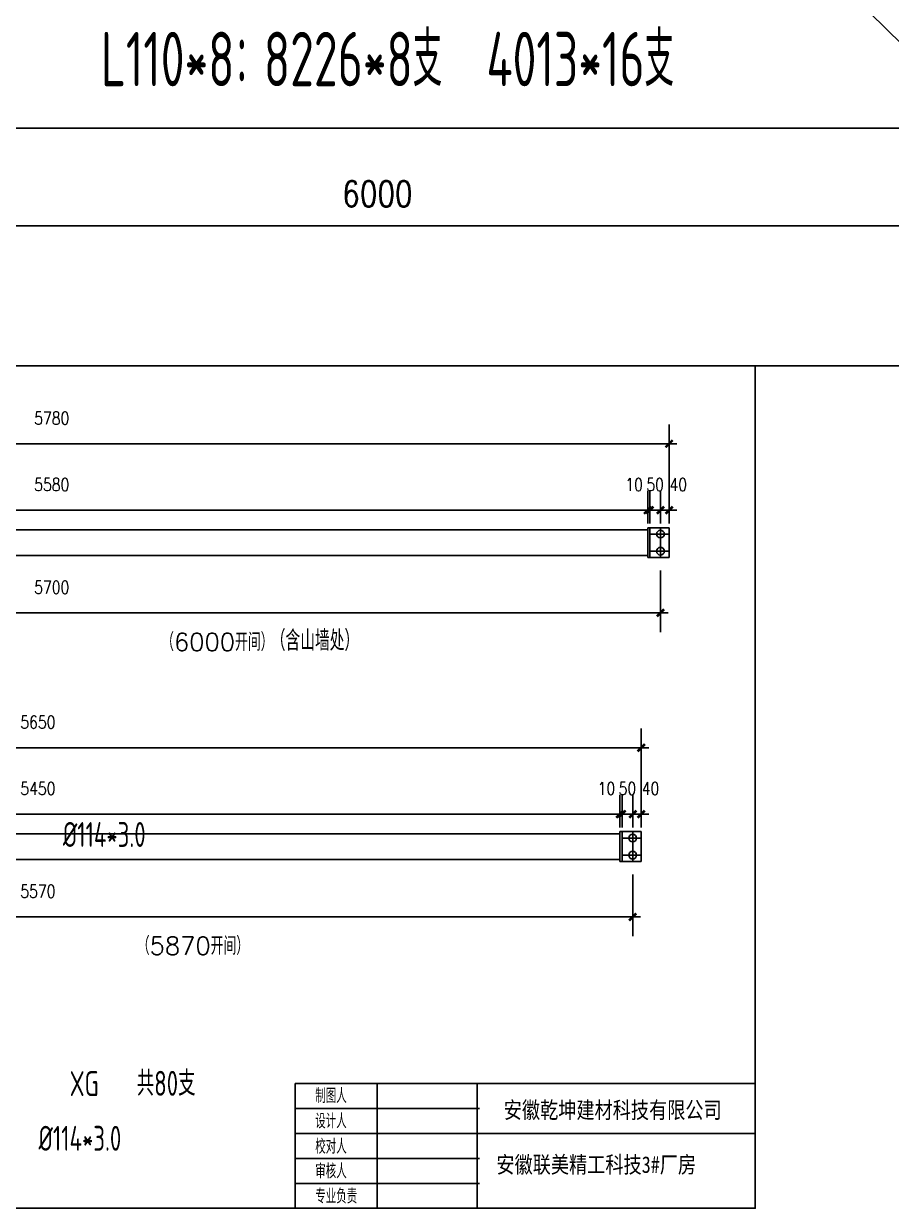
# Model space of a CAD drawing. Header units: millimetres. Extents: x 1471994 to 4527627, y -5186613 to -1927582.
# Drawn here: x 1537682 to 1541744, y -1993521 to -1987974 of the extents above; entities that cross this region are included whole.
import ezdxf
from ezdxf.enums import TextEntityAlignment as Align

# ---------------------------------------------------------------- set-up
doc = ezdxf.new("R2010")
doc.units = ezdxf.units.MM
doc.header["$LTSCALE"] = 1000
doc.header["$PDMODE"] = 34
doc.linetypes.add('CENTER', pattern=[50.8, 31.75, -6.35, 6.35, -6.35])
doc.layers.add('ADIM', color=3, linetype='Continuous')
doc.layers.add('轴线层', color=1, linetype='CENTER', lineweight=15)
doc.layers.add('钢架', color=7, linetype='Continuous', lineweight=25)
doc.styles.add('DIM_FONT', font='simplex.shx', dxfattribs={"width": 0.8, "bigfont": 'hztxt.shx'})
doc.styles.add('hz', font='gbenor.shx', dxfattribs={"width": 0.75, "height": 100, "bigfont": 'gbcbig.shx'})
doc.styles.get("Standard").update_dxf_attribs({"font": 'txt', "bigfont": 'gbcbig.shx'})
doc.styles.add('TSSD_Label', font='Tssdeng.shx', dxfattribs={"width": 0.7, "bigfont": 'hztxt.shx'})
doc.styles.add('图框', font='')
doc.styles.get('图框').set_extended_font_data('SimSun')
doc.dimstyles.new('WGH(1)', dxfattribs={"dimscale": 1.2, "dimtxt": 100, "dimasz": 0.5, "dimexe": 75, "dimexo": 75, "dimgap": 75, "dimtad": 1, "dimdec": 0, "dimzin": 0, "dimdsep": 46, "dimtxsty": 'DIM_FONT', "dimblk1": '_DIMX', "dimblk2": '_DIMX', "dimsah": 1, "dimcen": 0.09, "dimclrd": 3, "dimclre": 3, "dimclrt": 7, "dimadec": 0, "dimazin": 0, "dimtfac": 1, "dimtdec": 0, "dimtix": 1, "dimtmove": 2, "dimatfit": 3, "dimldrblk": '_DIMX', "dimfxl": 1, "dimtolj": 1, "dimtzin": 0, "dimarcsym": 0})

# ---------------------------------------------------------------- blocks, each defined once
blk = doc.blocks.new('_DIMX')
blk.add_line((-150, 0), (150, 0))
at = {"const_width": 50}
blk.add_lwpolyline([(-70, -70), (70, 70)], dxfattribs=at)
blk = doc.blocks.new('*D1391')
at = {"color": 3, "lineweight": -2}
for p, q in [((1536338.1, -1988552.4), (1536338.1, -1989010.6)), ((1542338.1, -1988552.4), (1542338.1, -1989010.6)), ((1536338.7, -1988920.6), (1542337.5, -1988920.6))]:
    blk.add_line(p, q, dxfattribs=at)
at = {"layer": 'Defpoints', "color": 0}
for p in [(1536338.1, -1988462.4), (1542338.1, -1988462.4), (1542338.1, -1988920.6)]:
    blk.add_point(p, dxfattribs=at)
at = {"color": 3, "lineweight": -2, "xscale": 0.6, "yscale": 0.6, "zscale": 0.6, "rotation": 180}
blk.add_blockref('_DIMX', (1536338.1, -1988920.6), dxfattribs=at)
at = {"color": 3, "lineweight": -2, "xscale": 0.6, "yscale": 0.6, "zscale": 0.6}
blk.add_blockref('_DIMX', (1542338.1, -1988920.6), dxfattribs=at)
at = {"color": 7, "insert": (1539338.1, -1988770.6), "char_height": 120, "attachment_point": 5, "style": 'DIM_FONT'}
blk.add_mtext('\\A1;6000', dxfattribs=at)
blk = doc.blocks.new('*D1429')
at = {"color": 3, "lineweight": -2}
for p, q in [((1539307.6, -1985185.9), (1539025.6, -1985472.5)), ((1539089.2, -1985408.8), (1541948.7, -1988222.9)), ((1542168, -1988000.8), (1541886, -1988287.4))]:
    blk.add_line(p, q, dxfattribs=at)
at = {"layer": 'Defpoints', "color": 0}
for p in [(1539370.8, -1985121.8), (1542231.1, -1987936.7), (1541949.1, -1988223.3)]:
    blk.add_point(p, dxfattribs=at)
at = {"color": 3, "lineweight": -2, "xscale": 0.6, "yscale": 0.6, "zscale": 0.6}
for p, rotation in [((1539088.7, -1985408.3), 135.458675523229), ((1541949.1, -1988223.3), 315.458675523229)]:
    blk.add_blockref('_DIMX', p, dxfattribs=dict(at, rotation=rotation))
at = {"color": 7, "insert": (1540624.1, -1986708.9), "char_height": 120, "attachment_point": 5, "rotation": 315.4587, "style": 'DIM_FONT'}
blk.add_mtext('\\A1;4013', dxfattribs=at)
blk = doc.blocks.new('*D1589')
at = {"color": 3, "lineweight": -2}
for p, q in [((1534963.4, -1990534.7), (1534963.4, -1990823.1)), ((1540663.4, -1990533.9), (1540663.4, -1990823.1)), ((1534963.7, -1990733.1), (1540663.2, -1990733.1))]:
    blk.add_line(p, q, dxfattribs=at)
at = {"layer": 'Defpoints', "color": 0}
for p in [(1534963.4, -1990444.7), (1540663.4, -1990443.9), (1540663.4, -1990733.1)]:
    blk.add_point(p, dxfattribs=at)
at = {"color": 3, "lineweight": -2, "xscale": 0.24, "yscale": 0.24, "zscale": 0.24, "rotation": 180}
blk.add_blockref('_DIMX', (1534963.4, -1990733.1), dxfattribs=at)
at = {"color": 3, "lineweight": -2, "xscale": 0.24, "yscale": 0.24, "zscale": 0.24}
blk.add_blockref('_DIMX', (1540663.4, -1990733.1), dxfattribs=at)
at = {"color": 7, "insert": (1537813.4, -1990613.1), "char_height": 60, "attachment_point": 5, "style": 'DIM_FONT'}
blk.add_mtext('\\A1;5700', dxfattribs=at)
blk = doc.blocks.new('*D1590')
at = {"color": 3, "lineweight": -2}
for p, q in [((1534923.4, -1990314.7), (1534923.4, -1989851.2)), ((1540703.4, -1990313.9), (1540703.4, -1989851.2)), ((1534923.7, -1989941.2), (1540703.2, -1989941.2))]:
    blk.add_line(p, q, dxfattribs=at)
at = {"layer": 'Defpoints', "color": 0}
for p in [(1540703.4, -1989941.2), (1534923.4, -1990404.7), (1540703.4, -1990403.9)]:
    blk.add_point(p, dxfattribs=at)
at = {"color": 3, "lineweight": -2, "xscale": 0.24, "yscale": 0.24, "zscale": 0.24, "rotation": 180}
blk.add_blockref('_DIMX', (1534923.4, -1989941.2), dxfattribs=at)
at = {"color": 3, "lineweight": -2, "xscale": 0.24, "yscale": 0.24, "zscale": 0.24}
blk.add_blockref('_DIMX', (1540703.4, -1989941.2), dxfattribs=at)
at = {"color": 7, "insert": (1537813.4, -1989821.2), "char_height": 60, "attachment_point": 5, "style": 'DIM_FONT'}
blk.add_mtext('\\A1;5780', dxfattribs=at)
blk = doc.blocks.new('*D1594')
at = {"color": 3, "lineweight": -2}
for p, q in [((1535023.4, -1990314.7), (1535023.4, -1990161.9)), ((1540603.4, -1990313.9), (1540603.4, -1990161.9)), ((1535023.7, -1990251.9), (1540603.2, -1990251.9))]:
    blk.add_line(p, q, dxfattribs=at)
at = {"layer": 'Defpoints', "color": 0}
for p in [(1540603.4, -1990251.9), (1535023.4, -1990404.7), (1540603.4, -1990403.9)]:
    blk.add_point(p, dxfattribs=at)
at = {"color": 3, "lineweight": -2, "xscale": 0.24, "yscale": 0.24, "zscale": 0.24, "rotation": 180}
blk.add_blockref('_DIMX', (1535023.4, -1990251.9), dxfattribs=at)
at = {"color": 3, "lineweight": -2, "xscale": 0.24, "yscale": 0.24, "zscale": 0.24}
blk.add_blockref('_DIMX', (1540603.4, -1990251.9), dxfattribs=at)
at = {"color": 7, "insert": (1537813.4, -1990131.9), "char_height": 60, "attachment_point": 5, "style": 'DIM_FONT'}
blk.add_mtext('\\A1;5580', dxfattribs=at)
blk = doc.blocks.new('*D1595')
at = {"color": 3, "lineweight": -2}
for p, q in [((1540603.4, -1990243.9), (1540603.4, -1990161.9)), ((1540613.4, -1990313.9), (1540613.4, -1990161.9)), ((1540603.2, -1990251.9), (1540603, -1990251.9)), ((1540603.4, -1990251.9), (1540613.4, -1990251.9)), ((1540613.7, -1990251.9), (1540613.9, -1990251.9))]:
    blk.add_line(p, q, dxfattribs=at)
at = {"layer": 'Defpoints', "color": 0}
for p in [(1540613.4, -1990251.9), (1540603.4, -1990333.9), (1540613.4, -1990403.9)]:
    blk.add_point(p, dxfattribs=at)
at = {"color": 3, "lineweight": -2, "xscale": 0.24, "yscale": 0.24, "zscale": 0.24}
blk.add_blockref('_DIMX', (1540603.4, -1990251.9), dxfattribs=at)
at = {"color": 3, "lineweight": -2, "xscale": 0.24, "yscale": 0.24, "zscale": 0.24, "rotation": 180}
blk.add_blockref('_DIMX', (1540613.4, -1990251.9), dxfattribs=at)
at = {"color": 7, "insert": (1540540.1, -1990131.9), "char_height": 60, "attachment_point": 5, "style": 'DIM_FONT'}
blk.add_mtext('\\A1;10', dxfattribs=at)
blk = doc.blocks.new('*D1605')
at = {"color": 3, "lineweight": -2}
for p, q in [((1540613.4, -1990313.9), (1540613.4, -1990161.9)), ((1540663.4, -1990243.9), (1540663.4, -1990161.9)), ((1540613.2, -1990251.9), (1540613, -1990251.9)), ((1540613.4, -1990251.9), (1540663.4, -1990251.9)), ((1540663.7, -1990251.9), (1540663.9, -1990251.9))]:
    blk.add_line(p, q, dxfattribs=at)
at = {"layer": 'Defpoints', "color": 0}
for p in [(1540663.4, -1990251.9), (1540663.4, -1990333.9), (1540613.4, -1990403.9)]:
    blk.add_point(p, dxfattribs=at)
at = {"color": 3, "lineweight": -2, "xscale": 0.24, "yscale": 0.24, "zscale": 0.24}
blk.add_blockref('_DIMX', (1540613.4, -1990251.9), dxfattribs=at)
at = {"color": 3, "lineweight": -2, "xscale": 0.24, "yscale": 0.24, "zscale": 0.24, "rotation": 180}
blk.add_blockref('_DIMX', (1540663.4, -1990251.9), dxfattribs=at)
at = {"color": 7, "insert": (1540638.4, -1990131.9), "char_height": 60, "attachment_point": 5, "style": 'DIM_FONT'}
blk.add_mtext('\\A1;50', dxfattribs=at)
blk = doc.blocks.new('*D1606')
at = {"color": 3, "lineweight": -2}
for p, q in [((1540663.4, -1990314.7), (1540663.4, -1990161.9)), ((1540703.4, -1990243.9), (1540703.4, -1990161.9)), ((1540663.2, -1990251.9), (1540663, -1990251.9)), ((1540663.4, -1990251.9), (1540703.4, -1990251.9)), ((1540703.7, -1990251.9), (1540703.9, -1990251.9))]:
    blk.add_line(p, q, dxfattribs=at)
at = {"layer": 'Defpoints', "color": 0}
for p in [(1540703.4, -1990251.9), (1540703.4, -1990333.9), (1540663.4, -1990404.7)]:
    blk.add_point(p, dxfattribs=at)
at = {"color": 3, "lineweight": -2, "xscale": 0.24, "yscale": 0.24, "zscale": 0.24}
blk.add_blockref('_DIMX', (1540663.4, -1990251.9), dxfattribs=at)
at = {"color": 3, "lineweight": -2, "xscale": 0.24, "yscale": 0.24, "zscale": 0.24, "rotation": 180}
blk.add_blockref('_DIMX', (1540703.4, -1990251.9), dxfattribs=at)
at = {"color": 7, "insert": (1540746.8, -1990131.9), "char_height": 60, "attachment_point": 5, "style": 'DIM_FONT'}
blk.add_mtext('\\A1;40', dxfattribs=at)
blk = doc.blocks.new('*D1596')
at = {"color": 3, "lineweight": -2}
for p, q in [((1534963.4, -1991957.2), (1534963.4, -1992246.4)), ((1540533.4, -1991957.2), (1540533.4, -1992246.4)), ((1534963.7, -1992156.4), (1540533.2, -1992156.4))]:
    blk.add_line(p, q, dxfattribs=at)
at = {"layer": 'Defpoints', "color": 0}
for p in [(1534963.4, -1991867.2), (1540533.4, -1991867.2), (1540533.4, -1992156.4)]:
    blk.add_point(p, dxfattribs=at)
at = {"color": 3, "lineweight": -2, "xscale": 0.24, "yscale": 0.24, "zscale": 0.24, "rotation": 180}
blk.add_blockref('_DIMX', (1534963.4, -1992156.4), dxfattribs=at)
at = {"color": 3, "lineweight": -2, "xscale": 0.24, "yscale": 0.24, "zscale": 0.24}
blk.add_blockref('_DIMX', (1540533.4, -1992156.4), dxfattribs=at)
at = {"color": 7, "insert": (1537748.4, -1992036.4), "char_height": 60, "attachment_point": 5, "style": 'DIM_FONT'}
blk.add_mtext('\\A1;5570', dxfattribs=at)
blk = doc.blocks.new('*D1597')
at = {"color": 3, "lineweight": -2}
for p, q in [((1534923.4, -1991737.2), (1534923.4, -1991274.4)), ((1540573.4, -1991737.2), (1540573.4, -1991274.4)), ((1534923.7, -1991364.4), (1540573.2, -1991364.4))]:
    blk.add_line(p, q, dxfattribs=at)
at = {"layer": 'Defpoints', "color": 0}
for p in [(1540573.4, -1991364.4), (1534923.4, -1991827.2), (1540573.4, -1991827.2)]:
    blk.add_point(p, dxfattribs=at)
at = {"color": 3, "lineweight": -2, "xscale": 0.24, "yscale": 0.24, "zscale": 0.24, "rotation": 180}
blk.add_blockref('_DIMX', (1534923.4, -1991364.4), dxfattribs=at)
at = {"color": 3, "lineweight": -2, "xscale": 0.24, "yscale": 0.24, "zscale": 0.24}
blk.add_blockref('_DIMX', (1540573.4, -1991364.4), dxfattribs=at)
at = {"color": 7, "insert": (1537748.4, -1991244.4), "char_height": 60, "attachment_point": 5, "style": 'DIM_FONT'}
blk.add_mtext('\\A1;5650', dxfattribs=at)
blk = doc.blocks.new('*D1601')
at = {"color": 3, "lineweight": -2}
for p, q in [((1535023.4, -1991737.2), (1535023.4, -1991585.2)), ((1540473.4, -1991737.2), (1540473.4, -1991585.2)), ((1535023.7, -1991675.2), (1540473.2, -1991675.2))]:
    blk.add_line(p, q, dxfattribs=at)
at = {"layer": 'Defpoints', "color": 0}
for p in [(1540473.4, -1991675.2), (1535023.4, -1991827.2), (1540473.4, -1991827.2)]:
    blk.add_point(p, dxfattribs=at)
at = {"color": 3, "lineweight": -2, "xscale": 0.24, "yscale": 0.24, "zscale": 0.24, "rotation": 180}
blk.add_blockref('_DIMX', (1535023.4, -1991675.2), dxfattribs=at)
at = {"color": 3, "lineweight": -2, "xscale": 0.24, "yscale": 0.24, "zscale": 0.24}
blk.add_blockref('_DIMX', (1540473.4, -1991675.2), dxfattribs=at)
at = {"color": 7, "insert": (1537748.4, -1991555.2), "char_height": 60, "attachment_point": 5, "style": 'DIM_FONT'}
blk.add_mtext('\\A1;5450', dxfattribs=at)
blk = doc.blocks.new('*D1602')
at = {"color": 3, "lineweight": -2}
for p, q in [((1540473.4, -1991667.2), (1540473.4, -1991585.2)), ((1540483.4, -1991737.2), (1540483.4, -1991585.2)), ((1540473.2, -1991675.2), (1540473, -1991675.2)), ((1540473.4, -1991675.2), (1540483.4, -1991675.2)), ((1540483.7, -1991675.2), (1540483.9, -1991675.2))]:
    blk.add_line(p, q, dxfattribs=at)
at = {"layer": 'Defpoints', "color": 0}
for p in [(1540483.4, -1991675.2), (1540473.4, -1991757.2), (1540483.4, -1991827.2)]:
    blk.add_point(p, dxfattribs=at)
at = {"color": 3, "lineweight": -2, "xscale": 0.24, "yscale": 0.24, "zscale": 0.24}
blk.add_blockref('_DIMX', (1540473.4, -1991675.2), dxfattribs=at)
at = {"color": 3, "lineweight": -2, "xscale": 0.24, "yscale": 0.24, "zscale": 0.24, "rotation": 180}
blk.add_blockref('_DIMX', (1540483.4, -1991675.2), dxfattribs=at)
at = {"color": 7, "insert": (1540410.1, -1991555.2), "char_height": 60, "attachment_point": 5, "style": 'DIM_FONT'}
blk.add_mtext('\\A1;10', dxfattribs=at)
blk = doc.blocks.new('*D1610')
at = {"color": 3, "lineweight": -2}
for p, q in [((1540483.4, -1991737.2), (1540483.4, -1991585.2)), ((1540533.4, -1991667.2), (1540533.4, -1991585.2)), ((1540483.2, -1991675.2), (1540483, -1991675.2)), ((1540483.4, -1991675.2), (1540533.4, -1991675.2)), ((1540533.7, -1991675.2), (1540533.9, -1991675.2))]:
    blk.add_line(p, q, dxfattribs=at)
at = {"layer": 'Defpoints', "color": 0}
for p in [(1540533.4, -1991675.2), (1540533.4, -1991757.2), (1540483.4, -1991827.2)]:
    blk.add_point(p, dxfattribs=at)
at = {"color": 3, "lineweight": -2, "xscale": 0.24, "yscale": 0.24, "zscale": 0.24}
blk.add_blockref('_DIMX', (1540483.4, -1991675.2), dxfattribs=at)
at = {"color": 3, "lineweight": -2, "xscale": 0.24, "yscale": 0.24, "zscale": 0.24, "rotation": 180}
blk.add_blockref('_DIMX', (1540533.4, -1991675.2), dxfattribs=at)
at = {"color": 7, "insert": (1540508.4, -1991555.2), "char_height": 60, "attachment_point": 5, "style": 'DIM_FONT'}
blk.add_mtext('\\A1;50', dxfattribs=at)
blk = doc.blocks.new('*D1611')
at = {"color": 3, "lineweight": -2}
for p, q in [((1540533.4, -1991737.9), (1540533.4, -1991585.2)), ((1540573.4, -1991667.2), (1540573.4, -1991585.2)), ((1540533.2, -1991675.2), (1540533, -1991675.2)), ((1540533.4, -1991675.2), (1540573.4, -1991675.2)), ((1540573.7, -1991675.2), (1540573.9, -1991675.2))]:
    blk.add_line(p, q, dxfattribs=at)
at = {"layer": 'Defpoints', "color": 0}
for p in [(1540573.4, -1991675.2), (1540573.4, -1991757.2), (1540533.4, -1991827.9)]:
    blk.add_point(p, dxfattribs=at)
at = {"color": 3, "lineweight": -2, "xscale": 0.24, "yscale": 0.24, "zscale": 0.24}
blk.add_blockref('_DIMX', (1540533.4, -1991675.2), dxfattribs=at)
at = {"color": 3, "lineweight": -2, "xscale": 0.24, "yscale": 0.24, "zscale": 0.24, "rotation": 180}
blk.add_blockref('_DIMX', (1540573.4, -1991675.2), dxfattribs=at)
at = {"color": 7, "insert": (1540616.8, -1991555.2), "char_height": 60, "attachment_point": 5, "style": 'DIM_FONT'}
blk.add_mtext('\\A1;40', dxfattribs=at)

msp = doc.modelspace()

# ---------------------------------------------------------------- linework, layer by layer
for p, q in [((1542338.1, -1988462.4), (1536338.1, -1988462.4)), ((1541107, -1992936.5), (1538952.4, -1992936.5)), ((1538952.4, -1992936.5), (1538952.4, -1993520.8)), ((1538952.4, -1992936.5), (1541107, -1992936.5)), ((1538952.4, -1992936.5), (1538952.4, -1993520.8)), ((1538952.4, -1992936.5), (1541107, -1992936.5)), ((1539337.1, -1992936.5), (1539337.1, -1993520.8)), ((1539337.1, -1992936.5), (1539337.1, -1993520.8)), ((1539349.8, -1992936.5), (1541107, -1992936.5)), ((1539349.8, -1992936.5), (1541107, -1992936.5)), ((1539349.8, -1992936.5), (1541107, -1992936.5)), ((1539349.8, -1992936.5), (1541107, -1992936.5)), ((1539805.6, -1993520.8), (1539805.6, -1992936.5)), ((1541107, -1992936.5), (1541107, -1993520.8)), ((1538952.4, -1993053.4), (1539816.7, -1993053.4)), ((1538952.4, -1993053.4), (1539816.7, -1993053.4)), ((1538952.4, -1993170.3), (1541107, -1993170.3)), ((1538952.4, -1993170.3), (1541107, -1993170.3)), ((1538952.4, -1993287.1), (1539816.7, -1993287.1)), ((1538952.4, -1993287.1), (1539816.7, -1993287.1)), ((1538952.4, -1993404), (1539816.7, -1993404)), ((1538952.4, -1993404), (1539816.7, -1993404)), ((1538952.4, -1993520.8), (1539816.7, -1993520.8)), ((1538952.4, -1993520.8), (1541107, -1993520.8))]:
    msp.add_line(p, q)
at = {"color": 1}
for p, q in [((1535021.4, -1990344.7), (1540603.4, -1990343.9)), ((1540603.4, -1990333.9), (1540603.4, -1990473.9)), ((1540703.4, -1990333.9), (1540603.4, -1990333.9)), ((1540613.4, -1990333.9), (1540613.4, -1990473.9)), ((1540613.4, -1990333.9), (1540613.4, -1990473.9)), ((1540703.4, -1990363.9), (1540613.4, -1990363.9)), ((1540663.4, -1990333.9), (1540663.4, -1990473.9)), ((1540663.4, -1990333.9), (1540663.4, -1990473.9)), ((1540663.4, -1990333.9), (1540663.4, -1990473.9)), ((1540663.4, -1990333.9), (1540663.4, -1990473.9)), ((1540663.4, -1990333.9), (1540663.4, -1990473.9)), ((1540663.4, -1990333.9), (1540663.4, -1990473.9)), ((1540663.4, -1990333.9), (1540663.4, -1990473.9)), ((1540663.4, -1990333.9), (1540663.4, -1990473.9)), ((1540663.4, -1990333.9), (1540663.4, -1990473.9)), ((1540663.4, -1990333.9), (1540663.4, -1990473.9)), ((1540663.4, -1990333.9), (1540663.4, -1990473.9)), ((1540663.4, -1990333.9), (1540663.4, -1990473.9)), ((1540703.4, -1990333.9), (1540703.4, -1990473.9)), ((1540703.4, -1990333.9), (1540703.4, -1990473.9)), ((1535021.4, -1990464.7), (1540605.4, -1990463.9)), ((1540703.4, -1990473.9), (1540603.4, -1990473.9)), ((1540703.4, -1990443.9), (1540613.4, -1990443.9)), ((1540613.4, -1990463.9), (1540615.4, -1990463.9)), ((1540473.4, -1991757.2), (1540473.4, -1991897.2)), ((1540573.4, -1991757.2), (1540473.4, -1991757.2)), ((1540483.4, -1991757.2), (1540483.4, -1991897.2)), ((1540483.4, -1991757.2), (1540483.4, -1991897.2)), ((1540533.4, -1991757.2), (1540533.4, -1991897.2)), ((1540533.4, -1991757.2), (1540533.4, -1991897.2)), ((1540533.4, -1991757.2), (1540533.4, -1991897.2)), ((1540533.4, -1991757.2), (1540533.4, -1991897.2)), ((1540533.4, -1991757.2), (1540533.4, -1991897.2)), ((1540533.4, -1991757.2), (1540533.4, -1991897.2)), ((1540533.4, -1991757.2), (1540533.4, -1991897.2)), ((1540533.4, -1991757.2), (1540533.4, -1991897.2)), ((1540533.4, -1991757.2), (1540533.4, -1991897.2)), ((1540533.4, -1991757.2), (1540533.4, -1991897.2)), ((1540533.4, -1991757.2), (1540533.4, -1991897.2)), ((1540533.4, -1991757.2), (1540533.4, -1991897.2)), ((1540573.4, -1991757.2), (1540573.4, -1991897.2)), ((1540573.4, -1991757.2), (1540573.4, -1991897.2)), ((1535021.4, -1991767.2), (1540473.4, -1991767.2)), ((1540573.4, -1991787.2), (1540483.4, -1991787.2)), ((1540573.4, -1991867.2), (1540483.4, -1991867.2)), ((1535021.4, -1991887.2), (1540475.4, -1991887.2)), ((1540573.4, -1991897.2), (1540473.4, -1991897.2)), ((1540483.4, -1991887.2), (1540485.4, -1991887.2))]:
    msp.add_line(p, q, dxfattribs=at)
at = {"color": 2}
for p, q in [((1540613.4, -1990333.9), (1540613.4, -1990473.9)), ((1540663.4, -1990333.9), (1540663.4, -1990473.9)), ((1540663.4, -1990333.9), (1540663.4, -1990473.9)), ((1540663.4, -1990333.9), (1540663.4, -1990473.9)), ((1540663.4, -1990333.9), (1540663.4, -1990473.9)), ((1540663.4, -1990333.9), (1540663.4, -1990473.9)), ((1540663.4, -1990333.9), (1540663.4, -1990473.9)), ((1540663.4, -1990334.7), (1540663.4, -1990474.7)), ((1540663.4, -1990334.7), (1540663.4, -1990474.7)), ((1540663.4, -1990334.7), (1540663.4, -1990474.7)), ((1540663.4, -1990334.7), (1540663.4, -1990474.7)), ((1540663.4, -1990334.7), (1540663.4, -1990474.7)), ((1540663.4, -1990334.7), (1540663.4, -1990474.7)), ((1540663.4, -1990334.7), (1540663.4, -1990474.7)), ((1540663.4, -1990334.7), (1540663.4, -1990474.7)), ((1540663.4, -1990334.7), (1540663.4, -1990474.7)), ((1540663.4, -1990334.7), (1540663.4, -1990474.7)), ((1540663.4, -1990334.7), (1540663.4, -1990474.7)), ((1540663.4, -1990334.7), (1540663.4, -1990474.7)), ((1540663.4, -1990334.7), (1540663.4, -1990474.7)), ((1540483.4, -1991757.2), (1540483.4, -1991897.2)), ((1540533.4, -1991757.2), (1540533.4, -1991897.2)), ((1540533.4, -1991757.2), (1540533.4, -1991897.2)), ((1540533.4, -1991757.2), (1540533.4, -1991897.2)), ((1540533.4, -1991757.2), (1540533.4, -1991897.2)), ((1540533.4, -1991757.2), (1540533.4, -1991897.2)), ((1540533.4, -1991757.2), (1540533.4, -1991897.2)), ((1540533.4, -1991757.2), (1540533.4, -1991897.2)), ((1540533.4, -1991757.2), (1540533.4, -1991897.2)), ((1540533.4, -1991757.2), (1540533.4, -1991897.2)), ((1540533.4, -1991757.9), (1540533.4, -1991897.9)), ((1540533.4, -1991757.9), (1540533.4, -1991897.9)), ((1540533.4, -1991757.9), (1540533.4, -1991897.9)), ((1540533.4, -1991757.9), (1540533.4, -1991897.9)), ((1540533.4, -1991757.9), (1540533.4, -1991897.9)), ((1540533.4, -1991757.9), (1540533.4, -1991897.9)), ((1540533.4, -1991757.9), (1540533.4, -1991897.9)), ((1540533.4, -1991757.9), (1540533.4, -1991897.9)), ((1540533.4, -1991757.9), (1540533.4, -1991897.9)), ((1540533.4, -1991757.9), (1540533.4, -1991897.9)), ((1540533.4, -1991757.9), (1540533.4, -1991897.9))]:
    msp.add_line(p, q, dxfattribs=at)
for points in [[(1527403.5, -1977724.3), (1543511.7, -1977724.3), (1543511.7, -1989575.5), (1527403.5, -1989575.5)], [(1534322.1, -1989575.5), (1541107, -1989575.5), (1541107, -1993520.8), (1534322.1, -1993520.8)]]:
    msp.add_lwpolyline(points, close=True)
at = {"color": 1}
for centre in [(1540663.4, -1990363.9), (1540663.4, -1990443.9), (1540533.4, -1991787.2), (1540533.4, -1991867.2)]:
    msp.add_circle(centre, 18, dxfattribs=at)

# ---------------------------------------------------------------- texts
at = {"style": '图框', "width": 0.8}
msp.add_text('安徽乾坤建材科技有限公司         ', height=77.909, dxfattribs=at).set_placement((1539929.7, -1993099.4))
msp.add_text('安徽乾坤建材科技有限公司         ', height=77.909, dxfattribs=at).set_placement((1539929.7, -1993099.4))
for tag, p in [('制图人', (1539047.1, -1993028.3)), ('制图人', (1539047.1, -1993028.3)), ('设计人', (1539047.1, -1993146.6)), ('设计人', (1539047.1, -1993146.6)), ('校对人', (1539047.1, -1993265.7)), ('校对人', (1539047.1, -1993265.7)), ('审核人', (1539047.1, -1993381)), ('审核人', (1539047.1, -1993381)), ('专业负责', (1539047.1, -1993498.2)), ('专业负责', (1539047.1, -1993498.2))]:
    msp.add_attdef(tag, p, '', height=68.2)
msp.add_attdef('安徽联美精工科技3#厂房', (1539895.3, -1993355.1), '宣城市博远顺达', height=77.91, dxfattribs=at)
at = {"layer": 'ADIM', "style": 'TSSD_Label', "width": 0.7}
for p in [(1538253, -1991863.7), (1538138.9, -1993286.3)]:
    msp.add_text('%%C114*3.0', height=116.52, dxfattribs=at).set_placement(p, align=Align.BOTTOM_RIGHT)
at = {"layer": 'ADIM', "char_height": 116.52, "attachment_point": 1, "style": 'TSSD_Label'}
for s, insert in [('共80支 ', (1538211.3, -1992877.4)), ('XG ', (1537897.2, -1992878.8))]:
    msp.add_mtext_dynamic_manual_height_columns(s, width=1506.743, gutter_width=12.5, heights=[336], dxfattribs=dict(at, insert=insert)).dxf.set("width", 1054.72)
at = {"layer": '轴线层', "color": 4, "linetype": 'ByBlock', "char_height": 83.33, "attachment_point": 1}
for s, insert in [('（6000开间）', (1538325.8, -1990827.6)), ('（5870开间）', (1538211.7, -1992250.2))]:
    msp.add_mtext_dynamic_manual_height_columns(s, width=1506.743, gutter_width=12.5, heights=[336], dxfattribs=dict(at, insert=insert))
at = {"layer": '轴线层', "color": 4, "linetype": 'ByBlock', "insert": (1538838.8, -1990814.3), "char_height": 95.83, "attachment_point": 1}
msp.add_mtext_dynamic_manual_height_columns('（含山墙处）', width=1506.743, gutter_width=12.5, heights=[336], dxfattribs=at).dxf.set("width", 1732.754)
at = {"layer": '钢架', "lineweight": 13, "insert": (1538043.2, -1988012.1), "char_height": 254.898, "attachment_point": 1, "style": 'hz'}
msp.add_mtext_dynamic_manual_height_columns('L110*8：8226*8支  4013*16支  ', width=1139.904, gutter_width=12.5, heights=[0], dxfattribs=at).dxf.set("width", 3102.353)

# ---------------------------------------------------------------- dimensions: what is measured, and where the dimension line sits
dim = msp.add_aligned_dim(p1=(1539370.8, -1985121.8), p2=(1542231.1, -1987936.7), distance=-402.1, dimstyle='WGH(1)')
dim.commit()
dim.dimension.update_dxf_attribs({"geometry": '*D1429', "text_midpoint": (1540624.1, -1986708.9)})
dim = msp.add_linear_dim(base=(1542338.1, -1988920.6), p1=(1536338.1, -1988462.4), p2=(1542338.1, -1988462.4), dimstyle='WGH(1)')
dim.commit()
dim.dimension.update_dxf_attribs({"geometry": '*D1391', "text_midpoint": (1539338.1, -1988770.6)})
at = {"color": 1}
for base, p1, p2, picture, middle in [((1540703.4, -1989941.2), (1534923.4, -1990404.7), (1540703.4, -1990403.9), '*D1590', (1537813.4, -1989821.2)), ((1540603.4, -1990251.9), (1535023.4, -1990404.7), (1540603.4, -1990403.9), '*D1594', (1537813.4, -1990131.9)), ((1540663.4, -1990251.9), (1540613.4, -1990403.9), (1540663.4, -1990333.9), '*D1605', (1540638.4, -1990131.9)), ((1540663.4, -1990733.1), (1534963.4, -1990444.7), (1540663.4, -1990443.9), '*D1589', (1537813.4, -1990613.1)), ((1540573.4, -1991364.4), (1534923.4, -1991827.2), (1540573.4, -1991827.2), '*D1597', (1537748.4, -1991244.4)), ((1540473.4, -1991675.2), (1535023.4, -1991827.2), (1540473.4, -1991827.2), '*D1601', (1537748.4, -1991555.2)), ((1540533.4, -1991675.2), (1540483.4, -1991827.2), (1540533.4, -1991757.2), '*D1610', (1540508.4, -1991555.2)), ((1540533.4, -1992156.4), (1534963.4, -1991867.2), (1540533.4, -1991867.2), '*D1596', (1537748.4, -1992036.4))]:
    dim = msp.add_linear_dim(base=base, p1=p1, p2=p2, dimstyle='WGH(1)', override={"dimtxt": 50, "dimasz": 0.2}, dxfattribs=at)
    dim.commit()
    dim.dimension.update_dxf_attribs({"geometry": picture, "text_midpoint": middle})
for base, p1, p2, picture, middle in [((1540613.4, -1990251.9), (1540603.4, -1990333.9), (1540613.4, -1990403.9), '*D1595', (1540540.1, -1990131.9)), ((1540703.4, -1990251.9), (1540663.4, -1990404.7), (1540703.4, -1990333.9), '*D1606', (1540746.8, -1990131.9)), ((1540483.4, -1991675.2), (1540473.4, -1991757.2), (1540483.4, -1991827.2), '*D1602', (1540410.1, -1991555.2)), ((1540573.4, -1991675.2), (1540533.4, -1991827.9), (1540573.4, -1991757.2), '*D1611', (1540616.8, -1991555.2))]:
    dim = msp.add_linear_dim(base=base, p1=p1, p2=p2, dimstyle='WGH(1)', override={"dimtxt": 50, "dimasz": 0.2}, dxfattribs=at)
    dim.commit()
    dim.dimension.update_dxf_attribs({"geometry": picture, "text_midpoint": middle, "dimtype": 160})

doc.saveas('drawing.dxf')
